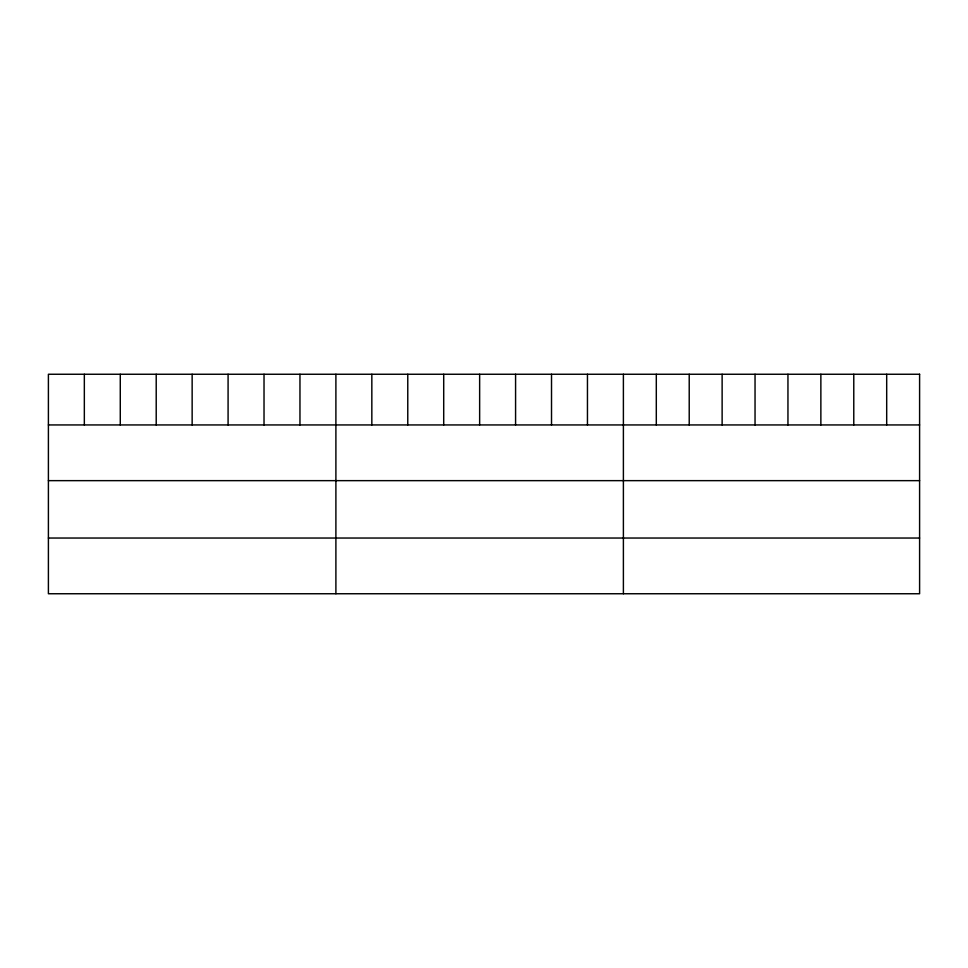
<?xml version="1.0" encoding="UTF-8"?>
<svg xmlns="http://www.w3.org/2000/svg" width="968" height="968" viewBox="0 0 968 968"><rect width="100%" height="100%" fill="white"/><g stroke="black" fill="none" stroke-linecap="round" stroke-linejoin="round"><path stroke-width="1.45" d="M48.4 424.94L919.6 424.94M48.4 480.648L919.6 480.648M48.4 538.039L919.6 538.039M886.688 374.253L886.688 424.94M853.776 374.253L853.776 424.94M820.864 374.253L820.864 424.94M787.952 374.253L787.952 424.94M755.04 374.253L755.04 424.94M722.128 374.253L722.128 424.94M689.216 374.253L689.216 424.94M656.304 374.253L656.304 424.94M623.392 374.253L623.392 593.747M587.455 374.253L587.455 424.94M551.518 374.253L551.518 424.94M515.581 374.253L515.581 424.94M479.644 374.253L479.644 424.94M443.707 374.253L443.707 424.94M407.77 374.253L407.77 424.94M371.833 374.253L371.833 424.94M335.896 374.253L335.896 593.747M299.959 374.253L299.959 424.94M264.022 374.253L264.022 424.94M228.085 374.253L228.085 424.94M192.148 374.253L192.148 424.94M156.211 374.253L156.211 424.94M120.274 374.253L120.274 424.94M84.337 374.253L84.337 424.94M919.6 374.253L48.4 374.253L48.4 593.747L919.6 593.747L919.6 374.253"/></g></svg>
